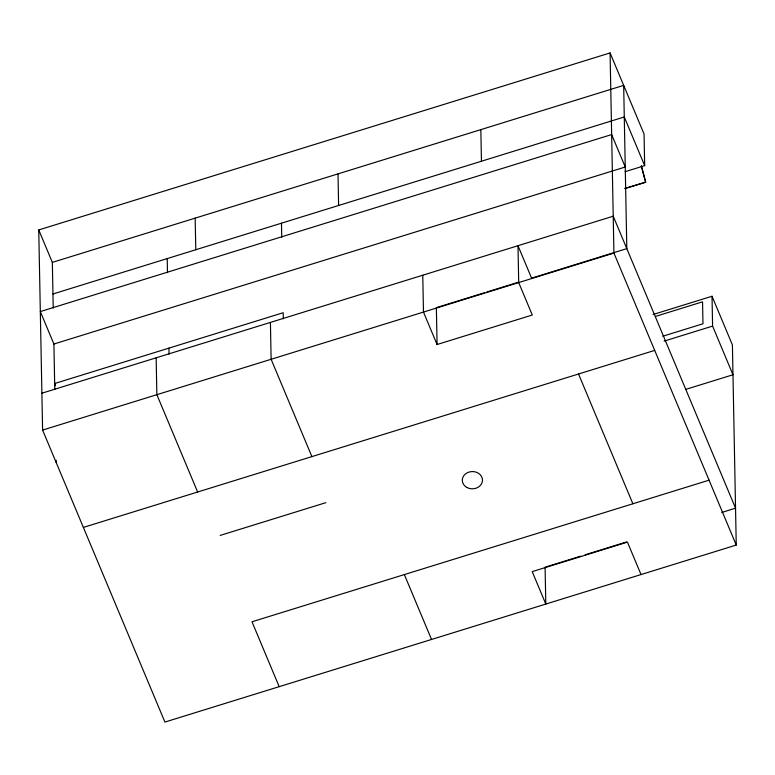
<?xml version="1.0" encoding="UTF-8"?>
<svg xmlns="http://www.w3.org/2000/svg" width="775" height="775" viewBox="0 0 775 775"><rect width="100%" height="100%" fill="white"/><g stroke="black" fill="none" stroke-linecap="round" stroke-linejoin="round"><path stroke-width="1.16" d="M653.151 314.485L712.022 296.253L732.404 344.914L736.25 545.058L164.92 722.067L42.596 430.086L38.75 229.943L610.08 52.932L644.064 134.036L644.664 165.637L625.086 171.701M53.223 308.033L52.342 262.386L623.672 85.376L626.81 248.639L531.582 278.147L517.991 245.704L518.698 282.575L532.289 315.018L437.071 344.517L423.479 312.073L422.772 275.202M52.952 293.987L624.282 116.977L644.664 165.637M53.911 344.022L625.241 167.013L611.649 134.569L40.319 311.579L53.911 344.022L54.783 389.544M624.853 188.373L645.72 182.183L625.086 188.577M41.889 393.216L613.219 216.206L735.543 508.187L721.777 512.449M484.549 292.718L436.364 307.646L437.071 344.517M486.845 292.01L517.816 282.41M42.596 430.086L613.926 253.067L610.08 52.932M655.427 316.433L702.547 301.833L702.973 323.776L662.741 336.243M664.117 341.116L712.593 326.091L712.022 296.253M83.371 527.417L654.701 350.397M685.662 389.418L732.976 374.761L712.593 326.091M220.178 535.418L325.878 502.665M709.067 480.171L252.001 621.783L279.184 686.669M580.659 556.179L545.096 567.193L545.803 604.064L532.212 571.621L627.44 542.113L641.032 574.556M585.251 554.755L626.549 541.958M613.926 253.067L736.25 545.058M578.518 373.996L632.884 503.769M404.356 574.575L431.539 639.462M311.899 456.611L271.124 359.28L270.417 322.41M197.635 492.009L156.86 394.678L156.153 357.817M38.75 229.943L52.342 262.386M55.587 385.727L54.667 383.528L283.204 312.722L283.311 318.738M641.506 166.083L645.72 182.183M641.274 165.879L645.488 181.989M480.839 129.628L481.449 161.229M338.007 173.881L338.617 205.482M281.48 223.181L281.751 237.227M195.174 218.133L195.784 249.734M167.216 258.588L167.487 272.626M168.931 348.12L169.047 354.136M56.139 460.147L56.188 462.53M467.025 487.533A10.114 8.632 -1.1 0 0 482.496 480.452A10.114 8.632 -1.1 0 0 467.654 472.585A10.114 8.632 -1.1 0 0 467.025 487.533"/></g></svg>
